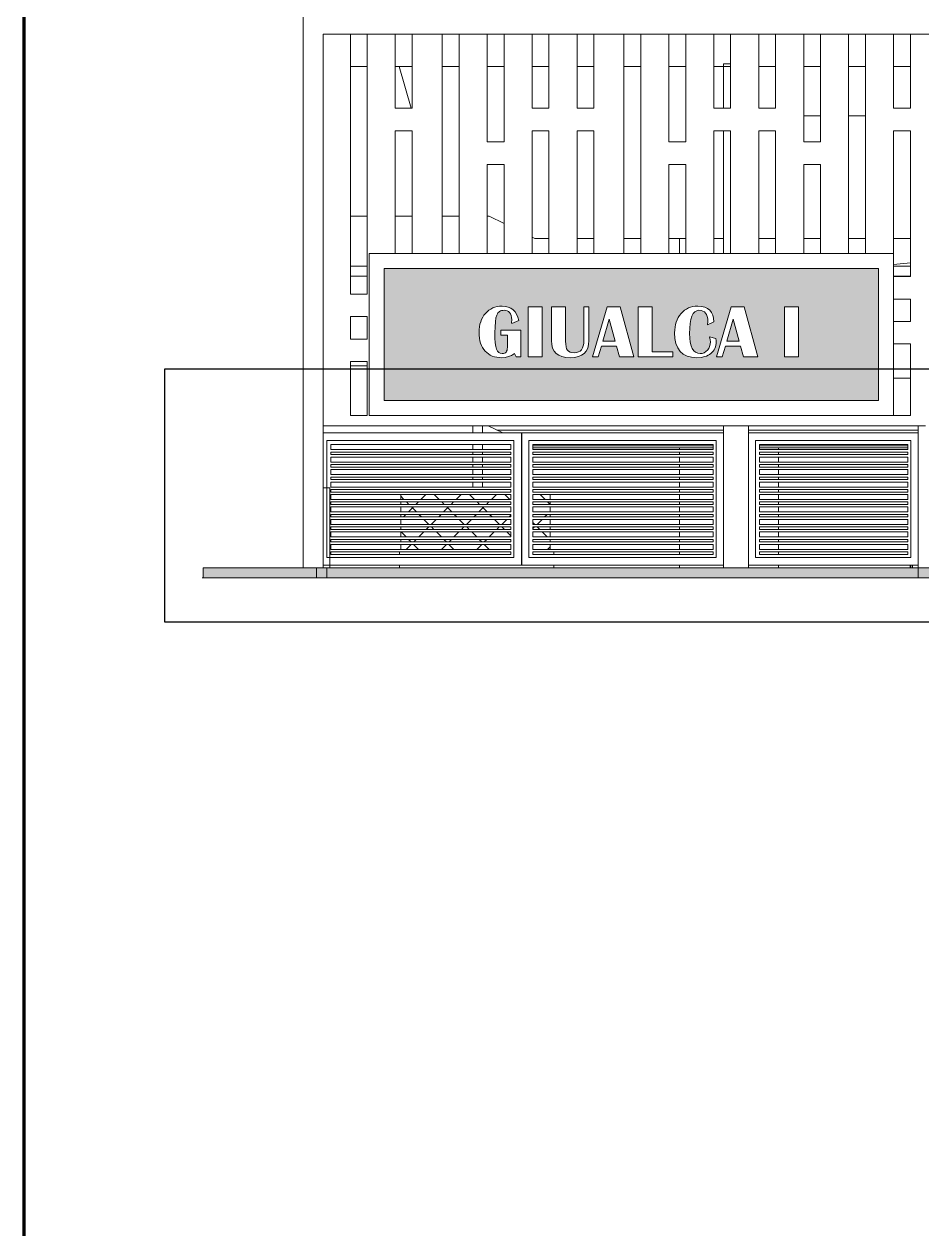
# Model space of a CAD drawing. Header units: metres. Extents: x -144 to 1000, y -717 to 29.
# Drawn here: x 200.38 to 204.18, y -562.53 to -557.43 of the extents above; entities that cross this region are included whole.
import ezdxf

# ---------------------------------------------------------------- set-up
doc = ezdxf.new("R2010")
doc.units = ezdxf.units.M
doc.layers.get('0').update_dxf_attribs({"color": 1})
for name, color, linetype, lineweight in [('A-DETL', 1, 'Continuous', 9), ('A-DETL-GENF', 1, 'Continuous', 9), ('A-DETL-THIN', 1, 'Continuous', 9), ('A-DETL-WIDE', 1, 'Continuous', 100), ('A-DOOR', 1, 'Continuous', 9), ('A-FLOR', 2, 'Continuous', 9), ('A-FLOR-PATT', 8, 'Continuous', 50), ('A-GENM', 1, 'Continuous', 9), ('A-WALL', 4, 'Continuous', 9), ('C-PRKG', 2, 'Continuous', 9), ('S-COLS', 7, 'Continuous', 9)]:
    doc.layers.add(name, color=color, linetype=linetype, lineweight=lineweight)
doc.layers.add('A-WALL-PATT', color=7, linetype='Continuous', lineweight=35, true_color=0x9c9c9c)

# ---------------------------------------------------------------- blocks, each defined once
blk = doc.blocks.new('A$C4d52d4f2')
at = {"layer": 'A-DETL-GENF', "lineweight": 9}
blk.add_hatch(color=256, dxfattribs=at).paths.add_polyline_path([(-0.503286, -0.294918), (-0.415907, -0.294918), (-0.415907, -0.294494), (-0.507513, -0.294494), (-0.507513, -0.294918)])
at = {"layer": 'A-WALL-PATT', "lineweight": 9, "true_color": 0xe0e6d9}
h = blk.add_hatch(color=254, dxfattribs=at)
h.paths.add_polyline_path([(-0.499804, -0.28737), (-0.478757, -0.28737), (-0.478757, -0.281751), (-0.499804, -0.281751), (-0.499804, -0.285852)])
h.paths.add_polyline_path([(-0.486493, -0.285546), (-0.486737, -0.285523), (-0.486906, -0.285479), (-0.487069, -0.285396), (-0.487202, -0.28528), (-0.487305, -0.28513), (-0.487379, -0.284947), (-0.487424, -0.284717), (-0.487434, -0.284359), (-0.4874, -0.28413), (-0.487325, -0.283914), (-0.487229, -0.283745), (-0.487094, -0.28359), (-0.486937, -0.283472), (-0.48676, -0.283394), (-0.486562, -0.283355), (-0.4864, -0.283354), (-0.486234, -0.283374), (-0.486152, -0.283394), (-0.486039, -0.283445), (-0.485943, -0.283519), (-0.485868, -0.283613), (-0.485814, -0.283729), (-0.485781, -0.283889), (-0.485772, -0.284024), (-0.486036, -0.284146), (-0.486024, -0.283948), (-0.486032, -0.283866), (-0.48607, -0.283723), (-0.486103, -0.283666), (-0.486149, -0.283613), (-0.486177, -0.283589), (-0.486234, -0.283557), (-0.486311, -0.283534), (-0.4864, -0.283527), (-0.486494, -0.283542), (-0.486575, -0.283589), (-0.486644, -0.283666), (-0.486719, -0.283832), (-0.48675, -0.283948), (-0.48678, -0.28413), (-0.486796, -0.284359), (-0.486794, -0.284695), (-0.486792, -0.284731), (-0.486758, -0.284947), (-0.486737, -0.285036), (-0.486688, -0.285156), (-0.486624, -0.285249), (-0.486547, -0.285315), (-0.48642, -0.28536), (-0.486314, -0.285365), (-0.48626, -0.28536), (-0.486154, -0.285318), (-0.48607, -0.285255), (-0.486026, -0.285206), (-0.485985, -0.285149), (-0.485934, -0.285016), (-0.485918, -0.2849), (-0.485922, -0.284806), (-0.485937, -0.284731), (-0.485954, -0.284663), (-0.48569, -0.284731), (-0.485667, -0.28487), (-0.485681, -0.285016), (-0.485724, -0.285149), (-0.485793, -0.285262), (-0.485892, -0.285362), (-0.486013, -0.285442), (-0.486154, -0.2855), (-0.486349, -0.285536), (-0.486455, -0.285543)])
h.paths.add_polyline_path([(-0.491884, -0.285546), (-0.492078, -0.285533), (-0.492232, -0.2855), (-0.492369, -0.285443), (-0.492481, -0.285363), (-0.492568, -0.285261), (-0.49263, -0.285135), (-0.492669, -0.284967), (-0.49268, -0.284816), (-0.49268, -0.283385), (-0.492078, -0.283385), (-0.49207, -0.284987), (-0.492041, -0.285135), (-0.492033, -0.285164), (-0.491999, -0.285228), (-0.491951, -0.285274), (-0.491884, -0.285308), (-0.491798, -0.285327), (-0.49163, -0.285327), (-0.491612, -0.285325), (-0.491529, -0.285301), (-0.491459, -0.28526), (-0.491401, -0.285204), (-0.491356, -0.285131), (-0.491314, -0.284987), (-0.491305, -0.284937), (-0.491298, -0.284816), (-0.491298, -0.283385), (-0.491086, -0.283385), (-0.491095, -0.284937), (-0.491112, -0.285042), (-0.491136, -0.285135), (-0.491198, -0.285261), (-0.491324, -0.285391), (-0.491401, -0.285444), (-0.491535, -0.2855), (-0.491709, -0.285535), (-0.491806, -0.285541)])
h.paths.add_polyline_path([(-0.494786, -0.285546), (-0.495022, -0.285524), (-0.495197, -0.285475), (-0.495364, -0.285387), (-0.495505, -0.285263), (-0.495617, -0.285108), (-0.495699, -0.284916), (-0.495745, -0.28471), (-0.495761, -0.284467), (-0.495744, -0.284229), (-0.495693, -0.284015), (-0.495608, -0.283825), (-0.495489, -0.283659), (-0.495343, -0.283524), (-0.495176, -0.283427), (-0.494983, -0.283369), (-0.494778, -0.28335), (-0.494565, -0.283377), (-0.494465, -0.283411), (-0.494368, -0.283464), (-0.494313, -0.283503), (-0.494232, -0.283589), (-0.494165, -0.283694), (-0.494108, -0.283833), (-0.494074, -0.283961), (-0.494363, -0.284095), (-0.49438, -0.284043), (-0.494368, -0.283927), (-0.494399, -0.283752), (-0.494428, -0.283683), (-0.494505, -0.283589), (-0.494517, -0.28358), (-0.494565, -0.283552), (-0.494662, -0.28353), (-0.49477, -0.283533), (-0.494848, -0.283555), (-0.494924, -0.283606), (-0.494983, -0.283682), (-0.495006, -0.283729), (-0.495042, -0.283852), (-0.495075, -0.284119), (-0.495085, -0.284345), (-0.495083, -0.284737), (-0.495051, -0.285071), (-0.495022, -0.285184), (-0.494982, -0.285265), (-0.494894, -0.285343), (-0.49484, -0.285359), (-0.494722, -0.285365), (-0.494641, -0.285332), (-0.494587, -0.285266), (-0.49456, -0.285167), (-0.494557, -0.285105), (-0.494557, -0.284589), (-0.49484, -0.284589), (-0.49484, -0.284377), (-0.49399, -0.284377), (-0.49399, -0.28551), (-0.494185, -0.28551), (-0.494252, -0.285366), (-0.49438, -0.285445), (-0.494587, -0.28552), (-0.494722, -0.285541), (-0.494773, -0.285545)])
h.paths.add_polyline_path([(-0.482161, -0.28551), (-0.482763, -0.28551), (-0.482763, -0.283385), (-0.482161, -0.283385), (-0.482161, -0.283948)])
h.paths.add_polyline_path([(-0.485653, -0.28551), (-0.485025, -0.283385), (-0.484483, -0.283385), (-0.483892, -0.28551), (-0.484511, -0.28551), (-0.484639, -0.28505), (-0.485277, -0.28505), (-0.485412, -0.28551)])
h.paths.add_polyline_path([(-0.488996, -0.28551), (-0.488996, -0.283385), (-0.488394, -0.283385), (-0.488394, -0.285298), (-0.487509, -0.285298), (-0.487509, -0.28551), (-0.488394, -0.28551)])
h.paths.add_polyline_path([(-0.489788, -0.28551), (-0.489914, -0.28505), (-0.490554, -0.28505), (-0.490689, -0.28551), (-0.49093, -0.28551), (-0.490302, -0.283385), (-0.48976, -0.283385), (-0.489169, -0.28551)])
h.paths.add_polyline_path([(-0.49323, -0.28551), (-0.493671, -0.28551), (-0.493671, -0.283385), (-0.493069, -0.283385), (-0.493069, -0.28551)])
h.paths.add_polyline_path([(-0.485216, -0.284837), (-0.484695, -0.284837), (-0.484946, -0.283904), (-0.485025, -0.284177)])
h.paths.add_polyline_path([(-0.489972, -0.284837), (-0.490223, -0.283904), (-0.490493, -0.284837), (-0.49008, -0.284837)])
at = {"layer": 'A-DETL', "color": 7, "lineweight": 9}
blk.add_line((-0.507513, -0.294918), (-0.507513, -0.294494), dxfattribs=at)
at = {"layer": 'A-DETL-THIN', "lineweight": 9}
for p, q in [((-0.507513, -0.294494), (-0.415907, -0.294494)), ((-0.481559, -0.294494), (-0.480667, -0.294494)), ((-0.415907, -0.294918), (-0.507549, -0.294918)), ((-0.415907, -0.294918), (-0.507513, -0.294918))]:
    blk.add_line(p, q, dxfattribs=at)
at = {"layer": 'A-DETL-WIDE'}
blk.add_line((-0.515128, -0.588024), (-0.515128, -0.002024), dxfattribs=at)
at = {"layer": 'A-DOOR', "lineweight": 9}
for p, q in [((-0.477411, -0.29438), (-0.477411, -0.294494)), ((-0.477389, -0.29438), (-0.477389, -0.294494)), ((-0.477315, -0.29438), (-0.477315, -0.294494))]:
    blk.add_line(p, q, dxfattribs=at)
at = {"layer": 'A-FLOR', "lineweight": 9}
for p, q in [((-0.50124, -0.281647), (-0.500523, -0.281647)), ((-0.47812, -0.281647), (-0.477403, -0.281647)), ((-0.500523, -0.282072), (-0.50124, -0.282072)), ((-0.477403, -0.282072), (-0.47812, -0.282072)), ((-0.494755, -0.28875), (-0.495379, -0.288446)), ((-0.493946, -0.289146), (-0.493961, -0.289138)), ((-0.493455, -0.289385), (-0.493473, -0.289377)), ((-0.485798, -0.289385), (-0.493455, -0.289385)), ((-0.485798, -0.289386), (-0.493455, -0.289386)), ((-0.477512, -0.289385), (-0.483827, -0.289385)), ((-0.477512, -0.289386), (-0.483827, -0.289386)), ((-0.502236, -0.294918), (-0.502236, -0.294494)), ((-0.477071, -0.294918), (-0.477071, -0.294494))]:
    blk.add_line(p, q, dxfattribs=at)
at = {"layer": 'A-FLOR-PATT', "color": 9, "lineweight": 9, "true_color": 0xc0c0c0}
for p, q in [((-0.495004, -0.288628), (-0.485357, -0.288628)), ((-0.493961, -0.28885), (-0.493934, -0.28885)), ((-0.484294, -0.288628), (-0.477071, -0.288628)), ((-0.493961, -0.289072), (-0.493938, -0.289072)), ((-0.493473, -0.289294), (-0.485798, -0.289294)), ((-0.483827, -0.289294), (-0.477512, -0.289294))]:
    blk.add_line(p, q, dxfattribs=at)
at = {"layer": 'A-GENM'}
for p, q in [((-0.495553, -0.283739), (-0.495608, -0.283825)), ((-0.495489, -0.283659), (-0.495553, -0.283739)), ((-0.495419, -0.283586), (-0.495489, -0.283659)), ((-0.495343, -0.283524), (-0.495419, -0.283586)), ((-0.495262, -0.283471), (-0.495343, -0.283524)), ((-0.495176, -0.283427), (-0.495262, -0.283471)), ((-0.495084, -0.283393), (-0.495176, -0.283427)), ((-0.494987, -0.283369), (-0.495084, -0.283393)), ((-0.495042, -0.283852), (-0.495006, -0.283729)), ((-0.495006, -0.283729), (-0.494983, -0.283682)), ((-0.494885, -0.283355), (-0.494987, -0.283369)), ((-0.494983, -0.283682), (-0.494956, -0.283641)), ((-0.494956, -0.283641), (-0.494924, -0.283606)), ((-0.494924, -0.283606), (-0.494888, -0.283578)), ((-0.494888, -0.283578), (-0.494848, -0.283555)), ((-0.494778, -0.28335), (-0.494885, -0.283355)), ((-0.494848, -0.283555), (-0.494803, -0.28354)), ((-0.494803, -0.28354), (-0.494754, -0.28353)), ((-0.494641, -0.283359), (-0.494778, -0.28335)), ((-0.494754, -0.28353), (-0.4947, -0.283527)), ((-0.4947, -0.283527), (-0.494628, -0.283533)), ((-0.494517, -0.283388), (-0.494641, -0.283359)), ((-0.494628, -0.283533), (-0.494565, -0.283552)), ((-0.494565, -0.283552), (-0.494511, -0.283583)), ((-0.494408, -0.283436), (-0.494517, -0.283388)), ((-0.494511, -0.283583), (-0.494465, -0.283627)), ((-0.494465, -0.283627), (-0.494428, -0.283683)), ((-0.494428, -0.283683), (-0.494399, -0.283752)), ((-0.494313, -0.283503), (-0.494408, -0.283436)), ((-0.494399, -0.283752), (-0.494379, -0.283833)), ((-0.494232, -0.283589), (-0.494313, -0.283503)), ((-0.494165, -0.283694), (-0.494232, -0.283589)), ((-0.494112, -0.283818), (-0.494165, -0.283694)), ((-0.493069, -0.283385), (-0.493671, -0.283385)), ((-0.493671, -0.283385), (-0.493671, -0.28551)), ((-0.493069, -0.28551), (-0.493069, -0.283385)), ((-0.492078, -0.283385), (-0.49268, -0.283385)), ((-0.49268, -0.283385), (-0.49268, -0.284816)), ((-0.492078, -0.284835), (-0.492078, -0.283385)), ((-0.491086, -0.283385), (-0.491298, -0.283385)), ((-0.491298, -0.283385), (-0.491298, -0.284816)), ((-0.491086, -0.284816), (-0.491086, -0.283385)), ((-0.490302, -0.283385), (-0.49093, -0.28551)), ((-0.48976, -0.283385), (-0.490302, -0.283385)), ((-0.489169, -0.28551), (-0.48976, -0.283385)), ((-0.488394, -0.283385), (-0.488996, -0.283385)), ((-0.488996, -0.283385), (-0.488996, -0.28551)), ((-0.488394, -0.285298), (-0.488394, -0.283385)), ((-0.487229, -0.283745), (-0.487285, -0.283832)), ((-0.487165, -0.283664), (-0.487229, -0.283745)), ((-0.487094, -0.28359), (-0.487165, -0.283664)), ((-0.487019, -0.283526), (-0.487094, -0.28359)), ((-0.486937, -0.283472), (-0.487019, -0.283526)), ((-0.486851, -0.283428), (-0.486937, -0.283472)), ((-0.48676, -0.283394), (-0.486851, -0.283428)), ((-0.486663, -0.28337), (-0.48676, -0.283394)), ((-0.486744, -0.283914), (-0.4867, -0.283775)), ((-0.4867, -0.283775), (-0.486644, -0.283666)), ((-0.486562, -0.283355), (-0.486663, -0.28337)), ((-0.486644, -0.283666), (-0.486575, -0.283589)), ((-0.486575, -0.283589), (-0.486494, -0.283542)), ((-0.486455, -0.28335), (-0.486562, -0.283355)), ((-0.486494, -0.283542), (-0.4864, -0.283527)), ((-0.486295, -0.28336), (-0.486455, -0.28335)), ((-0.4864, -0.283527), (-0.486311, -0.283534)), ((-0.486311, -0.283534), (-0.486234, -0.283557)), ((-0.486156, -0.283392), (-0.486295, -0.28336)), ((-0.486234, -0.283557), (-0.486169, -0.283594)), ((-0.486169, -0.283594), (-0.486116, -0.283645)), ((-0.486039, -0.283445), (-0.486156, -0.283392)), ((-0.486116, -0.283645), (-0.486075, -0.283712)), ((-0.486075, -0.283712), (-0.486045, -0.283793)), ((-0.485943, -0.283519), (-0.486039, -0.283445)), ((-0.485868, -0.283613), (-0.485943, -0.283519)), ((-0.485814, -0.283729), (-0.485868, -0.283613)), ((-0.485782, -0.283866), (-0.485814, -0.283729)), ((-0.485025, -0.283385), (-0.485653, -0.28551)), ((-0.484483, -0.283385), (-0.485025, -0.283385)), ((-0.483892, -0.28551), (-0.484483, -0.283385)), ((-0.482161, -0.283385), (-0.482763, -0.283385)), ((-0.482763, -0.283385), (-0.482763, -0.28551)), ((-0.482161, -0.28551), (-0.482161, -0.283385)), ((-0.495744, -0.284229), (-0.495757, -0.284345)), ((-0.495723, -0.284119), (-0.495744, -0.284229)), ((-0.495693, -0.284015), (-0.495723, -0.284119)), ((-0.495655, -0.283917), (-0.495693, -0.284015)), ((-0.495608, -0.283825), (-0.495655, -0.283917)), ((-0.495088, -0.284483), (-0.495083, -0.284229)), ((-0.495083, -0.284229), (-0.495068, -0.284019)), ((-0.495068, -0.284019), (-0.495042, -0.283852)), ((-0.494368, -0.283927), (-0.49438, -0.284043)), ((-0.49438, -0.284043), (-0.494363, -0.284095)), ((-0.494379, -0.283833), (-0.494368, -0.283927)), ((-0.494363, -0.284095), (-0.494074, -0.283961)), ((-0.494074, -0.283961), (-0.494112, -0.283818)), ((-0.490493, -0.284837), (-0.490223, -0.283904)), ((-0.490223, -0.283904), (-0.489972, -0.284837)), ((-0.487421, -0.284242), (-0.487434, -0.284359)), ((-0.4874, -0.28413), (-0.487421, -0.284242)), ((-0.48737, -0.284025), (-0.4874, -0.28413)), ((-0.487331, -0.283926), (-0.48737, -0.284025)), ((-0.487285, -0.283832), (-0.487331, -0.283926)), ((-0.486801, -0.284518), (-0.486794, -0.284285)), ((-0.486794, -0.284285), (-0.486775, -0.284084)), ((-0.486775, -0.284084), (-0.486744, -0.283914)), ((-0.486045, -0.283793), (-0.486027, -0.283889)), ((-0.486021, -0.284), (-0.486036, -0.284146)), ((-0.486036, -0.284146), (-0.485772, -0.284024)), ((-0.486027, -0.283889), (-0.486021, -0.284)), ((-0.485772, -0.284024), (-0.485782, -0.283866)), ((-0.485216, -0.284837), (-0.484946, -0.283904)), ((-0.484946, -0.283904), (-0.484695, -0.284837)), ((-0.495757, -0.284345), (-0.495761, -0.284467)), ((-0.495761, -0.284467), (-0.495757, -0.284592)), ((-0.495757, -0.284592), (-0.495745, -0.28471)), ((-0.495745, -0.28471), (-0.495725, -0.28482)), ((-0.495084, -0.28472), (-0.495088, -0.284483)), ((-0.495072, -0.284916), (-0.495084, -0.28472)), ((-0.49484, -0.284377), (-0.49484, -0.284589)), ((-0.49399, -0.284377), (-0.49484, -0.284377)), ((-0.49484, -0.284589), (-0.494557, -0.284589)), ((-0.494557, -0.284589), (-0.494557, -0.285105)), ((-0.49399, -0.28551), (-0.49399, -0.284377)), ((-0.487434, -0.284359), (-0.487438, -0.284482)), ((-0.487438, -0.284482), (-0.487423, -0.284731)), ((-0.487423, -0.284731), (-0.487379, -0.284947)), ((-0.486793, -0.284717), (-0.486801, -0.284518)), ((-0.486772, -0.28489), (-0.486793, -0.284717)), ((-0.48569, -0.284731), (-0.485954, -0.284663)), ((-0.485954, -0.284663), (-0.485925, -0.284781)), ((-0.485925, -0.284781), (-0.485915, -0.284866)), ((-0.485673, -0.284806), (-0.48569, -0.284731)), ((-0.485667, -0.28487), (-0.485673, -0.284806)), ((-0.495725, -0.28482), (-0.495697, -0.284923)), ((-0.495697, -0.284923), (-0.495661, -0.285019)), ((-0.495661, -0.285019), (-0.495617, -0.285108)), ((-0.495617, -0.285108), (-0.495565, -0.285189)), ((-0.495565, -0.285189), (-0.495505, -0.285263)), ((-0.495505, -0.285263), (-0.495438, -0.285329)), ((-0.495051, -0.285071), (-0.495072, -0.284916)), ((-0.495022, -0.285184), (-0.495051, -0.285071)), ((-0.494982, -0.285265), (-0.495022, -0.285184)), ((-0.494927, -0.285322), (-0.494982, -0.285265)), ((-0.494611, -0.285303), (-0.494641, -0.285332)), ((-0.494587, -0.285266), (-0.494611, -0.285303)), ((-0.49457, -0.28522), (-0.494587, -0.285266)), ((-0.49456, -0.285167), (-0.49457, -0.28522)), ((-0.494557, -0.285105), (-0.49456, -0.285167)), ((-0.49268, -0.284816), (-0.492667, -0.284987)), ((-0.492667, -0.284987), (-0.49263, -0.285135)), ((-0.49263, -0.285135), (-0.492568, -0.285261)), ((-0.492568, -0.285261), (-0.492481, -0.285363)), ((-0.492073, -0.284967), (-0.492078, -0.284835)), ((-0.492058, -0.285077), (-0.492073, -0.284967)), ((-0.492033, -0.285164), (-0.492058, -0.285077)), ((-0.491999, -0.285228), (-0.492033, -0.285164)), ((-0.491951, -0.285274), (-0.491999, -0.285228)), ((-0.491887, -0.285307), (-0.491951, -0.285274)), ((-0.491806, -0.285327), (-0.491887, -0.285307)), ((-0.491529, -0.285301), (-0.491612, -0.285325)), ((-0.491459, -0.28526), (-0.491529, -0.285301)), ((-0.491401, -0.285204), (-0.491459, -0.28526)), ((-0.491356, -0.285131), (-0.491401, -0.285204)), ((-0.491324, -0.285042), (-0.491356, -0.285131)), ((-0.491305, -0.284937), (-0.491324, -0.285042)), ((-0.491298, -0.284816), (-0.491305, -0.284937)), ((-0.491286, -0.285363), (-0.491198, -0.285261)), ((-0.491198, -0.285261), (-0.491136, -0.285135)), ((-0.491136, -0.285135), (-0.491098, -0.284987)), ((-0.491098, -0.284987), (-0.491086, -0.284816)), ((-0.490689, -0.28551), (-0.490554, -0.28505)), ((-0.490554, -0.28505), (-0.489914, -0.28505)), ((-0.489972, -0.284837), (-0.490493, -0.284837)), ((-0.489914, -0.28505), (-0.489788, -0.28551)), ((-0.487509, -0.285298), (-0.488394, -0.285298)), ((-0.487509, -0.28551), (-0.487509, -0.285298)), ((-0.487379, -0.284947), (-0.487305, -0.28513)), ((-0.487305, -0.28513), (-0.487202, -0.28528)), ((-0.487202, -0.28528), (-0.487069, -0.285396)), ((-0.486737, -0.285036), (-0.486772, -0.28489)), ((-0.486688, -0.285156), (-0.486737, -0.285036)), ((-0.486624, -0.285249), (-0.486688, -0.285156)), ((-0.486547, -0.285315), (-0.486624, -0.285249)), ((-0.486455, -0.285355), (-0.486547, -0.285315)), ((-0.486105, -0.285288), (-0.486179, -0.285333)), ((-0.486039, -0.285225), (-0.486105, -0.285288)), ((-0.485985, -0.285149), (-0.486039, -0.285225)), ((-0.485946, -0.285064), (-0.485985, -0.285149)), ((-0.485923, -0.284969), (-0.485946, -0.285064)), ((-0.485915, -0.284866), (-0.485923, -0.284969)), ((-0.485892, -0.285362), (-0.485839, -0.285314)), ((-0.485839, -0.285314), (-0.485793, -0.285262)), ((-0.485793, -0.285262), (-0.485755, -0.285206)), ((-0.485755, -0.285206), (-0.485723, -0.285147)), ((-0.485723, -0.285147), (-0.485699, -0.285083)), ((-0.485699, -0.285083), (-0.485681, -0.285016)), ((-0.485681, -0.285016), (-0.485671, -0.284945)), ((-0.485671, -0.284945), (-0.485667, -0.28487)), ((-0.485412, -0.28551), (-0.485277, -0.28505)), ((-0.485277, -0.28505), (-0.484637, -0.28505)), ((-0.484695, -0.284837), (-0.485216, -0.284837)), ((-0.484637, -0.28505), (-0.484511, -0.28551)), ((-0.495438, -0.285329), (-0.495364, -0.285387)), ((-0.495364, -0.285387), (-0.495284, -0.285435)), ((-0.495284, -0.285435), (-0.495197, -0.285475)), ((-0.495197, -0.285475), (-0.495104, -0.285506)), ((-0.495104, -0.285506), (-0.495005, -0.285528)), ((-0.495005, -0.285528), (-0.494898, -0.285541)), ((-0.494894, -0.285343), (-0.494927, -0.285322)), ((-0.494898, -0.285541), (-0.494786, -0.285546)), ((-0.494858, -0.285357), (-0.494894, -0.285343)), ((-0.494773, -0.285369), (-0.494858, -0.285357)), ((-0.494786, -0.285546), (-0.494647, -0.285534)), ((-0.494722, -0.285365), (-0.494773, -0.285369)), ((-0.494679, -0.285352), (-0.494722, -0.285365)), ((-0.494641, -0.285332), (-0.494679, -0.285352)), ((-0.494647, -0.285534), (-0.494512, -0.285501)), ((-0.494512, -0.285501), (-0.49438, -0.285445)), ((-0.49438, -0.285445), (-0.494252, -0.285366)), ((-0.494252, -0.285366), (-0.494185, -0.28551)), ((-0.494185, -0.28551), (-0.49399, -0.28551)), ((-0.493671, -0.28551), (-0.493069, -0.28551)), ((-0.492481, -0.285363), (-0.492369, -0.285443)), ((-0.492369, -0.285443), (-0.492232, -0.2855)), ((-0.492232, -0.2855), (-0.492071, -0.285534)), ((-0.492071, -0.285534), (-0.491884, -0.285546)), ((-0.491884, -0.285546), (-0.491697, -0.285534)), ((-0.491709, -0.285333), (-0.491806, -0.285327)), ((-0.491612, -0.285325), (-0.491709, -0.285333)), ((-0.491697, -0.285534), (-0.491535, -0.2855)), ((-0.491535, -0.2855), (-0.491398, -0.285443)), ((-0.491398, -0.285443), (-0.491286, -0.285363)), ((-0.49093, -0.28551), (-0.490689, -0.28551)), ((-0.489788, -0.28551), (-0.489169, -0.28551)), ((-0.488996, -0.28551), (-0.487509, -0.28551)), ((-0.487069, -0.285396), (-0.486906, -0.285479)), ((-0.486906, -0.285479), (-0.486714, -0.285529)), ((-0.486714, -0.285529), (-0.486493, -0.285546)), ((-0.486493, -0.285546), (-0.486314, -0.285534)), ((-0.486349, -0.285369), (-0.486455, -0.285355)), ((-0.48626, -0.28536), (-0.486349, -0.285369)), ((-0.486314, -0.285534), (-0.486154, -0.2855)), ((-0.486179, -0.285333), (-0.48626, -0.28536)), ((-0.486154, -0.2855), (-0.486081, -0.285474)), ((-0.486081, -0.285474), (-0.486013, -0.285442)), ((-0.486013, -0.285442), (-0.48595, -0.285405)), ((-0.48595, -0.285405), (-0.485892, -0.285362)), ((-0.485653, -0.28551), (-0.485412, -0.28551)), ((-0.484511, -0.28551), (-0.483892, -0.28551)), ((-0.482763, -0.28551), (-0.482161, -0.28551))]:
    blk.add_line(p, q, dxfattribs=at)
at = {"layer": 'A-WALL', "lineweight": 9}
for p, q in [((-0.503243, -0.270911), (-0.503243, -0.294494)), ((-0.502393, -0.271761), (-0.436451, -0.271761)), ((-0.502393, -0.294494), (-0.502393, -0.271761)), ((-0.50124, -0.282841), (-0.50124, -0.271761)), ((-0.500523, -0.271761), (-0.500523, -0.282841)), ((-0.499327, -0.27492), (-0.499327, -0.271761)), ((-0.49861, -0.271761), (-0.49861, -0.27492)), ((-0.497328, -0.281113), (-0.497328, -0.271761)), ((-0.496611, -0.271761), (-0.496611, -0.281113)), ((-0.495416, -0.276354), (-0.495416, -0.271761)), ((-0.494699, -0.271761), (-0.494699, -0.276354)), ((-0.493504, -0.27492), (-0.493504, -0.271761)), ((-0.492787, -0.271761), (-0.492787, -0.27492)), ((-0.491592, -0.27492), (-0.491592, -0.271761)), ((-0.490875, -0.271761), (-0.490875, -0.27492)), ((-0.489593, -0.281113), (-0.489593, -0.271761)), ((-0.488876, -0.271761), (-0.488876, -0.281113)), ((-0.487681, -0.276354), (-0.487681, -0.271761)), ((-0.486964, -0.271761), (-0.486964, -0.276354)), ((-0.485769, -0.27492), (-0.485769, -0.271761)), ((-0.485052, -0.271761), (-0.485052, -0.27492)), ((-0.483856, -0.27492), (-0.483856, -0.271761)), ((-0.483139, -0.271761), (-0.483139, -0.27492)), ((-0.481944, -0.276354), (-0.481944, -0.271761)), ((-0.481227, -0.271761), (-0.481227, -0.276354)), ((-0.480032, -0.281113), (-0.480032, -0.271761)), ((-0.479315, -0.271761), (-0.479315, -0.281113)), ((-0.47812, -0.27492), (-0.47812, -0.271761)), ((-0.477403, -0.271761), (-0.477403, -0.27492)), ((-0.50124, -0.273142), (-0.500523, -0.273142)), ((-0.499327, -0.273142), (-0.49861, -0.273142)), ((-0.498651, -0.27492), (-0.499163, -0.273142)), ((-0.497328, -0.273142), (-0.496611, -0.273142)), ((-0.495416, -0.273142), (-0.494699, -0.273142)), ((-0.493504, -0.273142), (-0.492787, -0.273142)), ((-0.491592, -0.273142), (-0.490875, -0.273142)), ((-0.489593, -0.273142), (-0.488876, -0.273142)), ((-0.487681, -0.273142), (-0.486964, -0.273142)), ((-0.485769, -0.273142), (-0.485052, -0.273142)), ((-0.483856, -0.273142), (-0.483139, -0.273142)), ((-0.481944, -0.273142), (-0.481227, -0.273142)), ((-0.480032, -0.273142), (-0.479315, -0.273142)), ((-0.47812, -0.273142), (-0.477403, -0.273142)), ((-0.49861, -0.27492), (-0.499327, -0.27492)), ((-0.492787, -0.27492), (-0.493504, -0.27492)), ((-0.490875, -0.27492), (-0.491592, -0.27492)), ((-0.485052, -0.27492), (-0.485769, -0.27492)), ((-0.483139, -0.27492), (-0.483856, -0.27492)), ((-0.477403, -0.27492), (-0.47812, -0.27492)), ((-0.481944, -0.275245), (-0.481227, -0.275245)), ((-0.480032, -0.275245), (-0.479315, -0.275245)), ((-0.499327, -0.281113), (-0.499327, -0.275876)), ((-0.499327, -0.275876), (-0.49861, -0.275876)), ((-0.49861, -0.275876), (-0.49861, -0.281113)), ((-0.493504, -0.281113), (-0.493504, -0.275876)), ((-0.493504, -0.275876), (-0.492787, -0.275876)), ((-0.492787, -0.275876), (-0.492787, -0.281113)), ((-0.491592, -0.281113), (-0.491592, -0.275876)), ((-0.491592, -0.275876), (-0.490875, -0.275876)), ((-0.490875, -0.275876), (-0.490875, -0.281113)), ((-0.485769, -0.281113), (-0.485769, -0.275876)), ((-0.485769, -0.275876), (-0.485052, -0.275876)), ((-0.485052, -0.275876), (-0.485052, -0.281113)), ((-0.483856, -0.281113), (-0.483856, -0.275876)), ((-0.483856, -0.275876), (-0.483139, -0.275876)), ((-0.483139, -0.275876), (-0.483139, -0.281113)), ((-0.47812, -0.281113), (-0.47812, -0.275876)), ((-0.47812, -0.275876), (-0.477403, -0.275876)), ((-0.477403, -0.275876), (-0.477403, -0.28209)), ((-0.494699, -0.276354), (-0.495416, -0.276354)), ((-0.486964, -0.276354), (-0.487681, -0.276354)), ((-0.481227, -0.276354), (-0.481944, -0.276354)), ((-0.495416, -0.281113), (-0.495416, -0.27731)), ((-0.495416, -0.27731), (-0.494699, -0.27731)), ((-0.494699, -0.27731), (-0.494699, -0.281113)), ((-0.487681, -0.281113), (-0.487681, -0.27731)), ((-0.487681, -0.27731), (-0.486964, -0.27731)), ((-0.486964, -0.27731), (-0.486964, -0.281113)), ((-0.481944, -0.281113), (-0.481944, -0.27731)), ((-0.481944, -0.27731), (-0.481227, -0.27731)), ((-0.481227, -0.27731), (-0.481227, -0.281113)), ((-0.500523, -0.279522), (-0.50124, -0.279522)), ((-0.49861, -0.279522), (-0.499327, -0.279522)), ((-0.496611, -0.279522), (-0.497328, -0.279522)), ((-0.495333, -0.279522), (-0.495416, -0.279522)), ((-0.494699, -0.279832), (-0.495333, -0.279522)), ((-0.493388, -0.280473), (-0.493504, -0.280416)), ((-0.492787, -0.280473), (-0.493388, -0.280473)), ((-0.490875, -0.280473), (-0.491592, -0.280473)), ((-0.488876, -0.280473), (-0.489593, -0.280473)), ((-0.48723, -0.280473), (-0.487681, -0.280473)), ((-0.48723, -0.281113), (-0.48723, -0.280473)), ((-0.486964, -0.280475), (-0.48723, -0.280475)), ((-0.485357, -0.280475), (-0.485769, -0.280475)), ((-0.481227, -0.280475), (-0.481944, -0.280475)), ((-0.479315, -0.280475), (-0.480032, -0.280475)), ((-0.477403, -0.280475), (-0.47812, -0.280475)), ((-0.47812, -0.281113), (-0.500442, -0.281113)), ((-0.500442, -0.281113), (-0.500442, -0.288007)), ((-0.47812, -0.288007), (-0.47812, -0.281113)), ((-0.50124, -0.282072), (-0.500523, -0.282072)), ((-0.499804, -0.28737), (-0.499804, -0.281751)), ((-0.499804, -0.281751), (-0.478757, -0.281751)), ((-0.478757, -0.281751), (-0.478757, -0.28737)), ((-0.477403, -0.28209), (-0.47812, -0.28209)), ((-0.500523, -0.282841), (-0.50124, -0.282841)), ((-0.47812, -0.283046), (-0.477403, -0.283046)), ((-0.477403, -0.283046), (-0.477403, -0.284002)), ((-0.50124, -0.284753), (-0.50124, -0.283797)), ((-0.50124, -0.283797), (-0.500523, -0.283797)), ((-0.500523, -0.283797), (-0.500523, -0.284753)), ((-0.477403, -0.284002), (-0.47812, -0.284002)), ((-0.500523, -0.284753), (-0.50124, -0.284753)), ((-0.47812, -0.284959), (-0.477403, -0.284959)), ((-0.477403, -0.284959), (-0.477403, -0.288014)), ((-0.50124, -0.288014), (-0.50124, -0.285709)), ((-0.50124, -0.285709), (-0.500523, -0.285709)), ((-0.500523, -0.285709), (-0.500523, -0.288014)), ((-0.500523, -0.285896), (-0.50124, -0.285896)), ((-0.477403, -0.28642), (-0.47812, -0.28642)), ((-0.478757, -0.28737), (-0.499804, -0.28737)), ((-0.500523, -0.288014), (-0.50124, -0.288014)), ((-0.500442, -0.288007), (-0.47812, -0.288007)), ((-0.49861, -0.288014), (-0.499327, -0.288014)), ((-0.496611, -0.288014), (-0.497328, -0.288014)), ((-0.494699, -0.288014), (-0.495416, -0.288014)), ((-0.492787, -0.288014), (-0.493504, -0.288014)), ((-0.490875, -0.288014), (-0.491592, -0.288014)), ((-0.488876, -0.288014), (-0.489593, -0.288014)), ((-0.486964, -0.288014), (-0.487681, -0.288014)), ((-0.485052, -0.288014), (-0.485769, -0.288014)), ((-0.483139, -0.288014), (-0.483856, -0.288014)), ((-0.481227, -0.288014), (-0.481944, -0.288014)), ((-0.479315, -0.288014), (-0.480032, -0.288014)), ((-0.477403, -0.288014), (-0.47812, -0.288014)), ((-0.502393, -0.288446), (-0.476752, -0.288446)), ((-0.493961, -0.28875), (-0.502393, -0.28875)), ((-0.496026, -0.28875), (-0.496026, -0.288446)), ((-0.495618, -0.288446), (-0.495618, -0.28875)), ((-0.493961, -0.29438), (-0.493961, -0.28875)), ((-0.485356, -0.28875), (-0.49394, -0.28875)), ((-0.49394, -0.28875), (-0.49394, -0.29438)), ((-0.485356, -0.29438), (-0.485356, -0.28875)), ((-0.477071, -0.28875), (-0.484294, -0.28875)), ((-0.484294, -0.28875), (-0.484294, -0.29438)), ((-0.477071, -0.294494), (-0.477071, -0.288446)), ((-0.502247, -0.294062), (-0.502247, -0.289069)), ((-0.502247, -0.289069), (-0.49428, -0.289069)), ((-0.502077, -0.289247), (-0.494403, -0.289247)), ((-0.502077, -0.28946), (-0.502077, -0.289247)), ((-0.496026, -0.28946), (-0.496026, -0.289247)), ((-0.495618, -0.289247), (-0.495618, -0.28946)), ((-0.494403, -0.289247), (-0.494403, -0.28946)), ((-0.49428, -0.289069), (-0.49428, -0.294062)), ((-0.493642, -0.294062), (-0.493642, -0.289069)), ((-0.493642, -0.289069), (-0.485675, -0.289069)), ((-0.493473, -0.289247), (-0.485798, -0.289247)), ((-0.493473, -0.28946), (-0.493473, -0.289247)), ((-0.48723, -0.28946), (-0.48723, -0.289386)), ((-0.485798, -0.289247), (-0.485798, -0.28946)), ((-0.485675, -0.289069), (-0.485675, -0.294062)), ((-0.483997, -0.294062), (-0.483997, -0.289069)), ((-0.483997, -0.289069), (-0.477389, -0.289069)), ((-0.483827, -0.289247), (-0.477512, -0.289247)), ((-0.483827, -0.28946), (-0.483827, -0.289247)), ((-0.477512, -0.289247), (-0.477512, -0.28946)), ((-0.477389, -0.289069), (-0.477389, -0.294062)), ((-0.494403, -0.28946), (-0.502077, -0.28946)), ((-0.502077, -0.289566), (-0.494403, -0.289566)), ((-0.502077, -0.289672), (-0.502077, -0.289566)), ((-0.494403, -0.289672), (-0.502077, -0.289672)), ((-0.502077, -0.289779), (-0.494403, -0.289779)), ((-0.502077, -0.289991), (-0.502077, -0.289779)), ((-0.496026, -0.289672), (-0.496026, -0.289566)), ((-0.496026, -0.289991), (-0.496026, -0.289779)), ((-0.495618, -0.289566), (-0.495618, -0.289672)), ((-0.495618, -0.289779), (-0.495618, -0.289991)), ((-0.494403, -0.289566), (-0.494403, -0.289672)), ((-0.494403, -0.289779), (-0.494403, -0.289991)), ((-0.485798, -0.28946), (-0.493473, -0.28946)), ((-0.493473, -0.289566), (-0.485798, -0.289566)), ((-0.493473, -0.289672), (-0.493473, -0.289566)), ((-0.485798, -0.289672), (-0.493473, -0.289672)), ((-0.493473, -0.289779), (-0.485798, -0.289779)), ((-0.493473, -0.289991), (-0.493473, -0.289779)), ((-0.48723, -0.289672), (-0.48723, -0.289566)), ((-0.48723, -0.289991), (-0.48723, -0.289779)), ((-0.485798, -0.289566), (-0.485798, -0.289672)), ((-0.485798, -0.289779), (-0.485798, -0.289991)), ((-0.477512, -0.28946), (-0.483827, -0.28946)), ((-0.483827, -0.289566), (-0.477512, -0.289566)), ((-0.483827, -0.289672), (-0.483827, -0.289566)), ((-0.477512, -0.289672), (-0.483827, -0.289672)), ((-0.483827, -0.289779), (-0.477512, -0.289779)), ((-0.483827, -0.289991), (-0.483827, -0.289779)), ((-0.477512, -0.289566), (-0.477512, -0.289672)), ((-0.477512, -0.289779), (-0.477512, -0.289991)), ((-0.494403, -0.289991), (-0.502077, -0.289991)), ((-0.502077, -0.290097), (-0.494403, -0.290097)), ((-0.502077, -0.290204), (-0.502077, -0.290097)), ((-0.494403, -0.290204), (-0.502077, -0.290204)), ((-0.502077, -0.29031), (-0.494403, -0.29031)), ((-0.502077, -0.290522), (-0.502077, -0.29031)), ((-0.496026, -0.290204), (-0.496026, -0.290097)), ((-0.496026, -0.290522), (-0.496026, -0.29031)), ((-0.495618, -0.290097), (-0.495618, -0.290204)), ((-0.495618, -0.29031), (-0.495618, -0.290522)), ((-0.494403, -0.290097), (-0.494403, -0.290204)), ((-0.494403, -0.29031), (-0.494403, -0.290522)), ((-0.485798, -0.289991), (-0.493473, -0.289991)), ((-0.493473, -0.290097), (-0.485798, -0.290097)), ((-0.493473, -0.290204), (-0.493473, -0.290097)), ((-0.485798, -0.290204), (-0.493473, -0.290204)), ((-0.493473, -0.29031), (-0.485798, -0.29031)), ((-0.493473, -0.290522), (-0.493473, -0.29031)), ((-0.48723, -0.290204), (-0.48723, -0.290097)), ((-0.48723, -0.290522), (-0.48723, -0.29031)), ((-0.485798, -0.290097), (-0.485798, -0.290204)), ((-0.485798, -0.29031), (-0.485798, -0.290522)), ((-0.477512, -0.289991), (-0.483827, -0.289991)), ((-0.483827, -0.290097), (-0.477512, -0.290097)), ((-0.483827, -0.290204), (-0.483827, -0.290097)), ((-0.477512, -0.290204), (-0.483827, -0.290204)), ((-0.483827, -0.29031), (-0.477512, -0.29031)), ((-0.483827, -0.290522), (-0.483827, -0.29031)), ((-0.477512, -0.290097), (-0.477512, -0.290204)), ((-0.477512, -0.29031), (-0.477512, -0.290522)), ((-0.494403, -0.290522), (-0.502077, -0.290522)), ((-0.502077, -0.290628), (-0.494403, -0.290628)), ((-0.502077, -0.290735), (-0.502077, -0.290628)), ((-0.494403, -0.290735), (-0.502077, -0.290735)), ((-0.502077, -0.290841), (-0.494403, -0.290841)), ((-0.502077, -0.291053), (-0.502077, -0.290841)), ((-0.496026, -0.290735), (-0.496026, -0.290628)), ((-0.496026, -0.291053), (-0.496026, -0.290841)), ((-0.495618, -0.290628), (-0.495618, -0.290735)), ((-0.495618, -0.290841), (-0.495618, -0.291053)), ((-0.494403, -0.290628), (-0.494403, -0.290735)), ((-0.494403, -0.290841), (-0.494403, -0.291053)), ((-0.485798, -0.290522), (-0.493473, -0.290522)), ((-0.493473, -0.290628), (-0.485798, -0.290628)), ((-0.493473, -0.290735), (-0.493473, -0.290628)), ((-0.485798, -0.290735), (-0.493473, -0.290735)), ((-0.493473, -0.290841), (-0.485798, -0.290841)), ((-0.493473, -0.291053), (-0.493473, -0.290841)), ((-0.48723, -0.290735), (-0.48723, -0.290628)), ((-0.48723, -0.291053), (-0.48723, -0.290841)), ((-0.485798, -0.290628), (-0.485798, -0.290735)), ((-0.485798, -0.290841), (-0.485798, -0.291053)), ((-0.477512, -0.290522), (-0.483827, -0.290522)), ((-0.483827, -0.290628), (-0.477512, -0.290628)), ((-0.483827, -0.290735), (-0.483827, -0.290628)), ((-0.477512, -0.290735), (-0.483827, -0.290735)), ((-0.483827, -0.290841), (-0.477512, -0.290841)), ((-0.483827, -0.291053), (-0.483827, -0.290841)), ((-0.477512, -0.290628), (-0.477512, -0.290735)), ((-0.477512, -0.290841), (-0.477512, -0.291053)), ((-0.502393, -0.291094), (-0.502096, -0.291094)), ((-0.502114, -0.291094), (-0.502114, -0.294494)), ((-0.494403, -0.291053), (-0.502077, -0.291053)), ((-0.502077, -0.29116), (-0.494403, -0.29116)), ((-0.502077, -0.291266), (-0.502077, -0.29116)), ((-0.494403, -0.291266), (-0.502077, -0.291266)), ((-0.502077, -0.291372), (-0.494403, -0.291372)), ((-0.502077, -0.291584), (-0.502077, -0.291372)), ((-0.499096, -0.291372), (-0.499096, -0.291584)), ((-0.494403, -0.29116), (-0.494403, -0.291266)), ((-0.494403, -0.291372), (-0.494403, -0.291584)), ((-0.49394, -0.291307), (-0.493961, -0.291307)), ((-0.485798, -0.291053), (-0.493473, -0.291053)), ((-0.493473, -0.29116), (-0.485798, -0.29116)), ((-0.493473, -0.291266), (-0.493473, -0.29116)), ((-0.485798, -0.291266), (-0.493473, -0.291266)), ((-0.493473, -0.291372), (-0.485798, -0.291372)), ((-0.493473, -0.291584), (-0.493473, -0.291372)), ((-0.49274, -0.291372), (-0.49274, -0.291584)), ((-0.48723, -0.291266), (-0.48723, -0.29116)), ((-0.48723, -0.291584), (-0.48723, -0.291372)), ((-0.485798, -0.29116), (-0.485798, -0.291266)), ((-0.485798, -0.291372), (-0.485798, -0.291584)), ((-0.477512, -0.291053), (-0.483827, -0.291053)), ((-0.483827, -0.29116), (-0.477512, -0.29116)), ((-0.483827, -0.291266), (-0.483827, -0.29116)), ((-0.477512, -0.291266), (-0.483827, -0.291266)), ((-0.483827, -0.291372), (-0.477512, -0.291372)), ((-0.483827, -0.291584), (-0.483827, -0.291372)), ((-0.477512, -0.29116), (-0.477512, -0.291266)), ((-0.477512, -0.291372), (-0.477512, -0.291584)), ((-0.494403, -0.291584), (-0.502077, -0.291584)), ((-0.502077, -0.291691), (-0.494403, -0.291691)), ((-0.502077, -0.291797), (-0.502077, -0.291691)), ((-0.494403, -0.291797), (-0.502077, -0.291797)), ((-0.502077, -0.291903), (-0.494403, -0.291903)), ((-0.502077, -0.292116), (-0.502077, -0.291903)), ((-0.499096, -0.291691), (-0.499096, -0.291797)), ((-0.499096, -0.291903), (-0.499096, -0.292116)), ((-0.494403, -0.291691), (-0.494403, -0.291797)), ((-0.494403, -0.291903), (-0.494403, -0.292116)), ((-0.485798, -0.291584), (-0.493473, -0.291584)), ((-0.493473, -0.291691), (-0.485798, -0.291691)), ((-0.493473, -0.291797), (-0.493473, -0.291691)), ((-0.485798, -0.291797), (-0.493473, -0.291797)), ((-0.493473, -0.291903), (-0.485798, -0.291903)), ((-0.493473, -0.292116), (-0.493473, -0.291903)), ((-0.49274, -0.291691), (-0.49274, -0.291797)), ((-0.49274, -0.291903), (-0.49274, -0.292116)), ((-0.48723, -0.291797), (-0.48723, -0.291691)), ((-0.48723, -0.292116), (-0.48723, -0.291903)), ((-0.485798, -0.291691), (-0.485798, -0.291797)), ((-0.485798, -0.291903), (-0.485798, -0.292116)), ((-0.477512, -0.291584), (-0.483827, -0.291584)), ((-0.483827, -0.291691), (-0.477512, -0.291691)), ((-0.483827, -0.291797), (-0.483827, -0.291691)), ((-0.477512, -0.291797), (-0.483827, -0.291797)), ((-0.483827, -0.291903), (-0.477512, -0.291903)), ((-0.483827, -0.292116), (-0.483827, -0.291903)), ((-0.477512, -0.291691), (-0.477512, -0.291797)), ((-0.477512, -0.291903), (-0.477512, -0.292116)), ((-0.494403, -0.292116), (-0.502077, -0.292116)), ((-0.502077, -0.292222), (-0.494403, -0.292222)), ((-0.502077, -0.292328), (-0.502077, -0.292222)), ((-0.494403, -0.292328), (-0.502077, -0.292328)), ((-0.502077, -0.292434), (-0.494403, -0.292434)), ((-0.502077, -0.292647), (-0.502077, -0.292434)), ((-0.499096, -0.292222), (-0.499096, -0.292328)), ((-0.499096, -0.292434), (-0.499096, -0.292647)), ((-0.494403, -0.292222), (-0.494403, -0.292328)), ((-0.494403, -0.292434), (-0.494403, -0.292647)), ((-0.485798, -0.292116), (-0.493473, -0.292116)), ((-0.493473, -0.292222), (-0.485798, -0.292222)), ((-0.493473, -0.292328), (-0.493473, -0.292222)), ((-0.485798, -0.292328), (-0.493473, -0.292328)), ((-0.493473, -0.292434), (-0.485798, -0.292434)), ((-0.493473, -0.292647), (-0.493473, -0.292434)), ((-0.49274, -0.292222), (-0.49274, -0.292328)), ((-0.49274, -0.292434), (-0.49274, -0.292647)), ((-0.48723, -0.292328), (-0.48723, -0.292222)), ((-0.48723, -0.292647), (-0.48723, -0.292434)), ((-0.485798, -0.292222), (-0.485798, -0.292328)), ((-0.485798, -0.292434), (-0.485798, -0.292647)), ((-0.477512, -0.292116), (-0.483827, -0.292116)), ((-0.483827, -0.292222), (-0.477512, -0.292222)), ((-0.483827, -0.292328), (-0.483827, -0.292222)), ((-0.477512, -0.292328), (-0.483827, -0.292328)), ((-0.483827, -0.292434), (-0.477512, -0.292434)), ((-0.483827, -0.292647), (-0.483827, -0.292434)), ((-0.477512, -0.292222), (-0.477512, -0.292328)), ((-0.477512, -0.292434), (-0.477512, -0.292647)), ((-0.494403, -0.292647), (-0.502077, -0.292647)), ((-0.502077, -0.292753), (-0.494403, -0.292753)), ((-0.502077, -0.292859), (-0.502077, -0.292753)), ((-0.494403, -0.292859), (-0.502077, -0.292859)), ((-0.502077, -0.292965), (-0.494403, -0.292965)), ((-0.502077, -0.293178), (-0.502077, -0.292965)), ((-0.499096, -0.292753), (-0.499096, -0.292859)), ((-0.499096, -0.292965), (-0.499096, -0.293178)), ((-0.494403, -0.292753), (-0.494403, -0.292859)), ((-0.494403, -0.292965), (-0.494403, -0.293178)), ((-0.485798, -0.292647), (-0.493473, -0.292647)), ((-0.493473, -0.292753), (-0.485798, -0.292753)), ((-0.493473, -0.292859), (-0.493473, -0.292753)), ((-0.485798, -0.292859), (-0.493473, -0.292859)), ((-0.493473, -0.292965), (-0.485798, -0.292965)), ((-0.493473, -0.293178), (-0.493473, -0.292965)), ((-0.49274, -0.292753), (-0.49274, -0.292859)), ((-0.49274, -0.292965), (-0.49274, -0.293178)), ((-0.48723, -0.292859), (-0.48723, -0.292753)), ((-0.48723, -0.293178), (-0.48723, -0.292965)), ((-0.485798, -0.292753), (-0.485798, -0.292859)), ((-0.485798, -0.292965), (-0.485798, -0.293178)), ((-0.477512, -0.292647), (-0.483827, -0.292647)), ((-0.483827, -0.292753), (-0.477512, -0.292753)), ((-0.483827, -0.292859), (-0.483827, -0.292753)), ((-0.477512, -0.292859), (-0.483827, -0.292859)), ((-0.483827, -0.292965), (-0.477512, -0.292965)), ((-0.483827, -0.293178), (-0.483827, -0.292965)), ((-0.477512, -0.292753), (-0.477512, -0.292859)), ((-0.477512, -0.292965), (-0.477512, -0.293178)), ((-0.494403, -0.293178), (-0.502077, -0.293178)), ((-0.502077, -0.293284), (-0.494403, -0.293284)), ((-0.502077, -0.29339), (-0.502077, -0.293284)), ((-0.494403, -0.29339), (-0.502077, -0.29339)), ((-0.502077, -0.293497), (-0.494403, -0.293497)), ((-0.502077, -0.293709), (-0.502077, -0.293497)), ((-0.499096, -0.293284), (-0.499096, -0.29339)), ((-0.499096, -0.293497), (-0.499096, -0.293709)), ((-0.494403, -0.293284), (-0.494403, -0.29339)), ((-0.494403, -0.293497), (-0.494403, -0.293709)), ((-0.485798, -0.293178), (-0.493473, -0.293178)), ((-0.493473, -0.293284), (-0.485798, -0.293284)), ((-0.493473, -0.29339), (-0.493473, -0.293284)), ((-0.485798, -0.29339), (-0.493473, -0.29339)), ((-0.493473, -0.293497), (-0.485798, -0.293497)), ((-0.493473, -0.293709), (-0.493473, -0.293497)), ((-0.49274, -0.293284), (-0.49274, -0.29339)), ((-0.49274, -0.293497), (-0.49274, -0.293709)), ((-0.48723, -0.29339), (-0.48723, -0.293284)), ((-0.48723, -0.293709), (-0.48723, -0.293497)), ((-0.485798, -0.293284), (-0.485798, -0.29339)), ((-0.485798, -0.293497), (-0.485798, -0.293709)), ((-0.477512, -0.293178), (-0.483827, -0.293178)), ((-0.483827, -0.293284), (-0.477512, -0.293284)), ((-0.483827, -0.29339), (-0.483827, -0.293284)), ((-0.477512, -0.29339), (-0.483827, -0.29339)), ((-0.483827, -0.293497), (-0.477512, -0.293497)), ((-0.483827, -0.293709), (-0.483827, -0.293497)), ((-0.477512, -0.293284), (-0.477512, -0.29339)), ((-0.477512, -0.293497), (-0.477512, -0.293709)), ((-0.494403, -0.293709), (-0.502077, -0.293709)), ((-0.502077, -0.293815), (-0.494403, -0.293815)), ((-0.502077, -0.293922), (-0.502077, -0.293815)), ((-0.494403, -0.293922), (-0.502077, -0.293922)), ((-0.499142, -0.293815), (-0.499142, -0.293922)), ((-0.494403, -0.293815), (-0.494403, -0.293922)), ((-0.493946, -0.293712), (-0.493961, -0.293712)), ((-0.485798, -0.293709), (-0.493473, -0.293709)), ((-0.493473, -0.293815), (-0.485798, -0.293815)), ((-0.493473, -0.293922), (-0.493473, -0.293815)), ((-0.485798, -0.293922), (-0.493473, -0.293922)), ((-0.49258, -0.293922), (-0.49258, -0.293815)), ((-0.48723, -0.293922), (-0.48723, -0.293815)), ((-0.485798, -0.293815), (-0.485798, -0.293922)), ((-0.477512, -0.293709), (-0.483827, -0.293709)), ((-0.483827, -0.293815), (-0.477512, -0.293815)), ((-0.483827, -0.293922), (-0.483827, -0.293815)), ((-0.477512, -0.293922), (-0.483827, -0.293922)), ((-0.477512, -0.293815), (-0.477512, -0.293922)), ((-0.503243, -0.294494), (-0.502393, -0.294494)), ((-0.502678, -0.294494), (-0.502678, -0.294918)), ((-0.502393, -0.29438), (-0.493961, -0.29438)), ((-0.436492, -0.294494), (-0.502393, -0.294494)), ((-0.49428, -0.294062), (-0.502247, -0.294062)), ((-0.499142, -0.29438), (-0.499142, -0.294494)), ((-0.49394, -0.29438), (-0.485356, -0.29438)), ((-0.485675, -0.294062), (-0.493642, -0.294062)), ((-0.49258, -0.294494), (-0.49258, -0.29438)), ((-0.48723, -0.294494), (-0.48723, -0.29438)), ((-0.484294, -0.29438), (-0.477071, -0.29438)), ((-0.477389, -0.294062), (-0.483997, -0.294062))]:
    blk.add_line(p, q, dxfattribs=at)
at = {"layer": 'A-WALL-PATT', "lineweight": 9}
for p, q in [((-0.498959, -0.291584), (-0.499096, -0.291447)), ((-0.49824, -0.291584), (-0.498027, -0.291372)), ((-0.497457, -0.291584), (-0.497669, -0.291372)), ((-0.496738, -0.291584), (-0.496525, -0.291372)), ((-0.495954, -0.291584), (-0.496167, -0.291372)), ((-0.495235, -0.291584), (-0.495023, -0.291372)), ((-0.494452, -0.291584), (-0.494665, -0.291372)), ((-0.49295, -0.291584), (-0.493162, -0.291372)), ((-0.498747, -0.291797), (-0.498853, -0.291691)), ((-0.498771, -0.292116), (-0.498559, -0.291903)), ((-0.498428, -0.292116), (-0.49864, -0.291903)), ((-0.498452, -0.291797), (-0.498346, -0.291691)), ((-0.497244, -0.291797), (-0.49735, -0.291691)), ((-0.497269, -0.292116), (-0.497056, -0.291903)), ((-0.496926, -0.292116), (-0.497138, -0.291903)), ((-0.49695, -0.291797), (-0.496844, -0.291691)), ((-0.495742, -0.291797), (-0.495848, -0.291691)), ((-0.495766, -0.292116), (-0.495554, -0.291903)), ((-0.495423, -0.292116), (-0.495636, -0.291903)), ((-0.495448, -0.291797), (-0.495341, -0.291691)), ((-0.493961, -0.291812), (-0.49394, -0.291791)), ((-0.492782, -0.291752), (-0.492844, -0.291691)), ((-0.49274, -0.291795), (-0.492782, -0.291752)), ((-0.499096, -0.292441), (-0.49909, -0.292434)), ((-0.498983, -0.292328), (-0.498877, -0.292222)), ((-0.498215, -0.292328), (-0.498322, -0.292222)), ((-0.497897, -0.292647), (-0.498109, -0.292434)), ((-0.4978, -0.292647), (-0.497587, -0.292434)), ((-0.497481, -0.292328), (-0.497375, -0.292222)), ((-0.496713, -0.292328), (-0.496819, -0.292222)), ((-0.496394, -0.292647), (-0.496607, -0.292434)), ((-0.496298, -0.292647), (-0.496085, -0.292434)), ((-0.495979, -0.292328), (-0.495873, -0.292222)), ((-0.495211, -0.292328), (-0.495317, -0.292222)), ((-0.494892, -0.292647), (-0.495105, -0.292434)), ((-0.494795, -0.292647), (-0.494583, -0.292434)), ((-0.494477, -0.292328), (-0.494407, -0.292259)), ((-0.49394, -0.292097), (-0.493961, -0.292076)), ((-0.493293, -0.292647), (-0.49308, -0.292434)), ((-0.492974, -0.292328), (-0.492868, -0.292222)), ((-0.492762, -0.292116), (-0.49274, -0.292094)), ((-0.498868, -0.293178), (-0.49908, -0.292965)), ((-0.498331, -0.293178), (-0.498119, -0.292965)), ((-0.498012, -0.292859), (-0.497906, -0.292753)), ((-0.497684, -0.292859), (-0.49779, -0.292753)), ((-0.497366, -0.293178), (-0.497578, -0.292965)), ((-0.496829, -0.293178), (-0.496616, -0.292965)), ((-0.49651, -0.292859), (-0.496404, -0.292753)), ((-0.496182, -0.292859), (-0.496288, -0.292753)), ((-0.495863, -0.293178), (-0.496076, -0.292965)), ((-0.495326, -0.293178), (-0.495114, -0.292965)), ((-0.495008, -0.292859), (-0.494901, -0.292753)), ((-0.49468, -0.292859), (-0.494786, -0.292753)), ((-0.494403, -0.293136), (-0.494573, -0.292965)), ((-0.49339, -0.292647), (-0.493473, -0.292564)), ((-0.493473, -0.292827), (-0.493399, -0.292753)), ((-0.493177, -0.292859), (-0.493284, -0.292753)), ((-0.492859, -0.293178), (-0.493071, -0.292965)), ((-0.498862, -0.293709), (-0.49865, -0.293497)), ((-0.498655, -0.29339), (-0.498762, -0.293284)), ((-0.498337, -0.293709), (-0.498549, -0.293497)), ((-0.498543, -0.29339), (-0.498437, -0.293284)), ((-0.49736, -0.293709), (-0.497147, -0.293497)), ((-0.497153, -0.29339), (-0.497259, -0.293284)), ((-0.496834, -0.293709), (-0.497047, -0.293497)), ((-0.497041, -0.29339), (-0.496935, -0.293284)), ((-0.495858, -0.293709), (-0.495645, -0.293497)), ((-0.495651, -0.29339), (-0.495757, -0.293284)), ((-0.495332, -0.293709), (-0.495545, -0.293497)), ((-0.495539, -0.29339), (-0.495433, -0.293284)), ((-0.493961, -0.293315), (-0.49394, -0.293293)), ((-0.49274, -0.293297), (-0.492752, -0.293284)), ((-0.49394, -0.293599), (-0.493961, -0.293578)), ((-0.492853, -0.293709), (-0.492782, -0.293638)), ((-0.492782, -0.293638), (-0.49274, -0.293596))]:
    blk.add_line(p, q, dxfattribs=at)
at = {"layer": 'C-PRKG', "lineweight": 9}
for p, q in [((-0.486964, -0.280465), (-0.487681, -0.280465)), ((-0.486964, -0.280471), (-0.487681, -0.280471)), ((-0.485357, -0.280465), (-0.485769, -0.280465)), ((-0.485357, -0.280471), (-0.485769, -0.280471)), ((-0.483139, -0.280465), (-0.483856, -0.280465)), ((-0.483139, -0.280471), (-0.483856, -0.280471)), ((-0.481227, -0.280465), (-0.481944, -0.280465)), ((-0.481227, -0.280471), (-0.481944, -0.280471)), ((-0.479315, -0.280465), (-0.480032, -0.280465)), ((-0.479315, -0.280471), (-0.480032, -0.280471)), ((-0.477403, -0.280465), (-0.47812, -0.280465)), ((-0.477403, -0.280471), (-0.47812, -0.280471)), ((-0.47812, -0.28158), (-0.477403, -0.281509)), ((-0.477403, -0.28163), (-0.477571, -0.281647))]:
    blk.add_line(p, q, dxfattribs=at)
at = {"layer": 'S-COLS', "lineweight": 9}
for p, q in [((-0.485357, -0.27492), (-0.485357, -0.273142)), ((-0.485356, -0.273035), (-0.485052, -0.273035)), ((-0.485356, -0.27492), (-0.485356, -0.273035)), ((-0.485357, -0.281113), (-0.485357, -0.275876)), ((-0.485356, -0.281113), (-0.485356, -0.275876)), ((-0.485357, -0.288751), (-0.485357, -0.288446)), ((-0.485356, -0.294494), (-0.485356, -0.288446)), ((-0.484294, -0.294494), (-0.484294, -0.288446)), ((-0.483019, -0.28946), (-0.483019, -0.289386)), ((-0.483019, -0.289672), (-0.483019, -0.289566)), ((-0.483019, -0.289991), (-0.483019, -0.289779)), ((-0.483019, -0.290204), (-0.483019, -0.290097)), ((-0.483019, -0.290522), (-0.483019, -0.29031)), ((-0.483019, -0.290735), (-0.483019, -0.290628)), ((-0.483019, -0.291053), (-0.483019, -0.290841)), ((-0.483019, -0.291266), (-0.483019, -0.29116)), ((-0.483019, -0.291584), (-0.483019, -0.291372)), ((-0.483019, -0.291797), (-0.483019, -0.291691)), ((-0.483019, -0.292116), (-0.483019, -0.291903)), ((-0.483019, -0.292328), (-0.483019, -0.292222)), ((-0.483019, -0.292647), (-0.483019, -0.292434)), ((-0.483019, -0.292859), (-0.483019, -0.292753)), ((-0.483019, -0.293178), (-0.483019, -0.292965)), ((-0.483019, -0.29339), (-0.483019, -0.293284)), ((-0.483019, -0.293709), (-0.483019, -0.293497)), ((-0.483019, -0.293922), (-0.483019, -0.293815)), ((-0.485357, -0.294494), (-0.485357, -0.29438)), ((-0.483019, -0.294494), (-0.483019, -0.29438))]:
    blk.add_line(p, q, dxfattribs=at)

msp = doc.modelspace()

# ---------------------------------------------------------------- linework, layer by layer
msp.add_lwpolyline([(200.9754, -558.8895), (210.2552, -558.8895), (210.2552, -559.9628), (200.9754, -559.9628)], close=True)

# ---------------------------------------------------------------- block references
at = {"xscale": 99.43160273753426, "yscale": 99.43160273753426, "zscale": 99.43160273753426}
msp.add_blockref('A$C4d52d4f2', (251.6005, -530.4501), dxfattribs=at)

doc.saveas('drawing.dxf')
